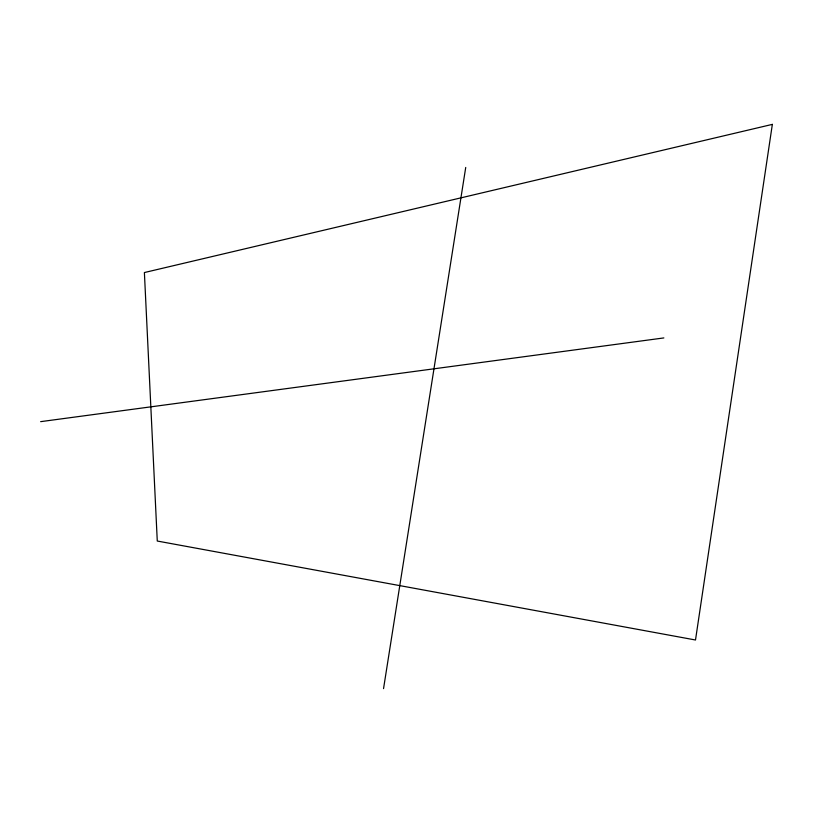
<?xml version="1.0" encoding="UTF-8"?>
<svg xmlns="http://www.w3.org/2000/svg" width="813" height="813" viewBox="0 0 813 813"><rect width="100%" height="100%" fill="white"/><g stroke="black" fill="none" stroke-linecap="round" stroke-linejoin="round"><path stroke-width="1.22" d="M383.543 688.621L465.727 167.448M40.65 421.652L663.865 337.923M772.35 124.379L695.501 639.994L157.275 541.031L144.389 272.548L772.35 124.379"/></g></svg>
